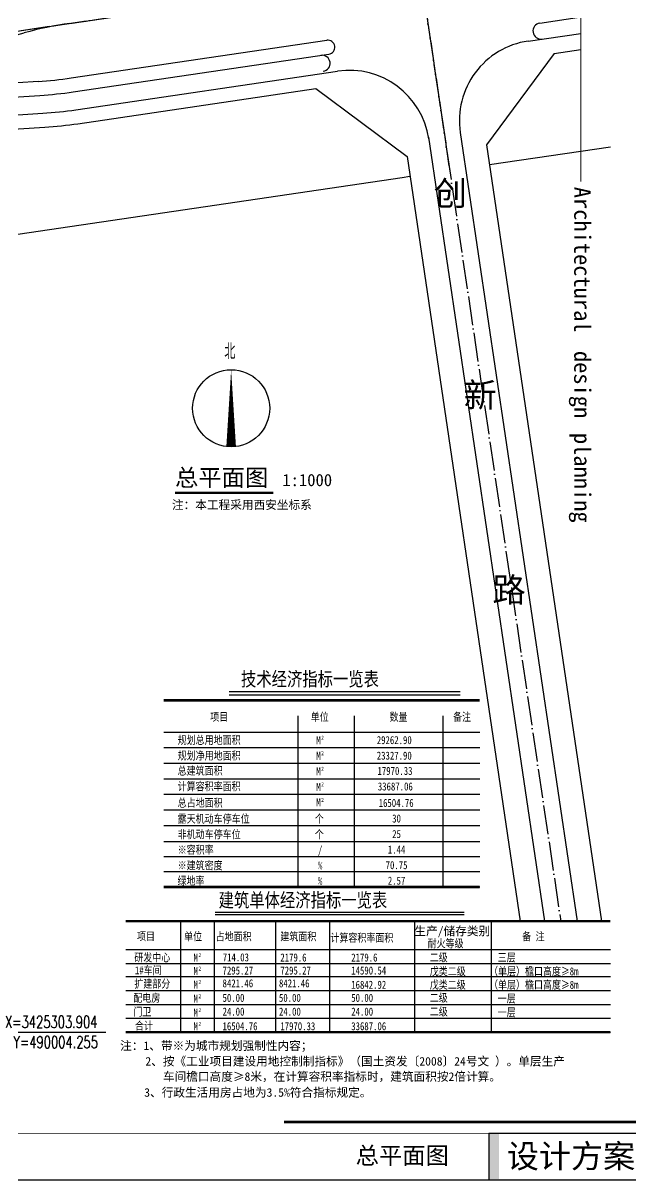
# Model space of a CAD drawing. Header units: millimetres. Extents: x 475841 to 500774, y 3420694 to 3426131.
# Drawn here: x 497865 to 498016.4, y 3425615.2 to 3425903.1 of the extents above; entities that cross this region are included whole.
import ezdxf
from ezdxf.enums import TextEntityAlignment as Align

# ---------------------------------------------------------------- set-up
doc = ezdxf.new("R2010")
doc.units = ezdxf.units.MM
doc.header["$LTSCALE"] = 10
doc.linetypes.add('ACAD_ISO04W100', pattern=[30.5, 24, -3, 0.5, -3])
doc.layers.get('0').update_dxf_attribs({"linetype": 'CONTINUOUS'})
for name, color, linetype in [('99999', 7, 'CONTINUOUS'), ('DIM_COOR', 3, 'CONTINUOUS'), ('DIM_SYMB', 3, 'CONTINUOUS'), ('E02', 7, 'CONTINUOUS'), ('PUB_TEXT', 7, 'CONTINUOUS'), ('PUB_TITLE', 4, 'CONTINUOUS'), ('Road', 7, 'CONTINUOUS'), ('ROAD-1', 75, 'CONTINUOUS'), ('TX-表格', 7, 'CONTINUOUS'), ('XROAD', 7, 'CONTINUOUS'), ('建筑外', 2, 'CONTINUOUS'), ('线', 144, 'CONTINUOUS'), ('道路', 150, 'CONTINUOUS')]:
    doc.layers.add(name, color=color, linetype=linetype)
doc.styles.add('_TCH_DIM', font='SIMPLEX', dxfattribs={"bigfont": 'GBCBIG'})
doc.styles.add('仿宋', font='')
doc.styles.add('宋体', font='NSimSun.ttf')
doc.styles.add('黑体', font='simhei.ttf', dxfattribs={"width": 0.8, "height": 25})
doc.styles.get('仿宋').set_extended_font_data('KaiTi_GB2312')

# ---------------------------------------------------------------- blocks, each defined once
blk = doc.blocks.new('fgh')
at = {"layer": '线'}
h = blk.add_hatch(color=253, dxfattribs=at)
h.paths.add_polyline_path([(490841.68, 3425232.11), (490841.68, 3425243.14), (490801.51, 3425243.14), (490801.51, 3425232.11)])
h.paths.add_polyline_path([(490803.95, 3425232.35), (490839.35, 3425232.35), (490839.35, 3425243.28), (490803.95, 3425243.28)])
at = {"color": 253}
for points, const_width in [([(490823.31, 3425540.81), (490823.31, 3425468.77)], 0.22), ([(490841.68, 3425245.82), (490752.91, 3425245.82)], 0.588)]:
    blk.add_lwpolyline(points, dxfattribs=dict(at, const_width=const_width))
at = {"layer": 'PUB_TITLE', "color": 6}
blk.add_lwpolyline([(490405.09, 3425232.11), (490841.68, 3425232.11), (490841.68, 3425540.81), (490405.09, 3425540.81)], close=True, dxfattribs=at)
at = {"layer": '线', "color": 253, "const_width": 0.22}
blk.add_lwpolyline([(490841.68, 3425243.14), (490517.49, 3425243.14)], dxfattribs=at)
at = {"layer": '线', "color": 253}
blk.add_lwpolyline([(490841.68, 3425243.14), (490801.51, 3425243.14), (490801.51, 3425232.11), (490841.68, 3425232.11)], close=True, dxfattribs=at)
at = {"layer": 'PUB_TEXT', "style": '宋体'}
for s, height, p in [('Architectural', 3.9076, (490821.75, 3425467.55)), ('design', 3.908, (490821.75, 3425428.64)), ('planning', 3.908, (490821.75, 3425409.19))]:
    blk.add_text(s, height=height, rotation=270, dxfattribs=at).set_placement(p)
blk.add_text('设计方案', height=5.582, dxfattribs=at).set_placement((490805.77, 3425234.95))

msp = doc.modelspace()

# ---------------------------------------------------------------- linework, layer by layer
at = {"layer": 'DIM_COOR', "color": 3}
msp.add_line((497858.016, 3425651.935), (497885.626, 3425651.935), dxfattribs=at)
at = {"layer": 'DIM_SYMB', "linetype": 'Continuous', "elevation": 1.333}
msp.add_lwpolyline([(497916.87, 3425797.643, 2.4, 0, 0), (497916.87, 3425816.843, 0, 0, 0)], format="xyseb", dxfattribs=at)
at = {"layer": 'DIM_SYMB', "const_width": 0.56, "elevation": 1.333}
msp.add_lwpolyline([(497902.891, 3425786.169), (497927.38, 3425786.169)], dxfattribs=at)
at = {"layer": 'DIM_SYMB', "linetype": 'Continuous'}
msp.add_circle((497916.87, 3425807.243, 1.333), 9.6, dxfattribs=at)
at = {"layer": 'E02', "color": 1, "linetype": 'ACAD_ISO04W100', "ltscale": 0.03}
for p, q in [((497963.376, 3425920.01, 1.333), (497971.339, 3425866.229, 1.333)), ((497564.825, 3425857.137, 1.333), (497963.982, 3425915.918, 1.333)), ((497574.863, 3425858.616, 1.333), (497963.982, 3425915.918, 1.333)), ((497574.863, 3425858.616, 1.333), (497963.982, 3425915.918, 1.333))]:
    msp.add_line(p, q, dxfattribs=at)
at = {"layer": 'E02', "color": 1, "linetype": 'ACAD_ISO04W100', "ltscale": 0.03, "elevation": 1.333, "flags": 128}
msp.add_lwpolyline([(497963.891, 3425916.532), (497998.983, 3425679.541)], dxfattribs=at)
at = {"layer": 'Road'}
msp.add_line((497990.818, 3425898.643, 1.333), (498003.951, 3425900.577, 1.333), dxfattribs=at)
msp.add_line((497990.818, 3425898.643, 1.333), (498003.951, 3425900.577, 1.333), dxfattribs=at)
msp.add_line((497990.818, 3425898.643, 1.333), (498003.951, 3425900.577, 1.333), dxfattribs=at)
msp.add_line((497990.818, 3425898.643, 1.333), (498003.951, 3425900.577, 1.333), dxfattribs=at)
msp.add_line((497990.818, 3425898.643, 1.333), (498003.951, 3425900.577, 1.333), dxfattribs=at)
at = {"layer": 'Road', "ltscale": 0.5}
msp.add_line((497878.199, 3425881.553, 1.333), (497943.403, 3425891.155, 1.333), dxfattribs=at)
at = {"layer": 'ROAD-1', "ltscale": 0.5}
for p, q in [((497876.703, 3425903.065, 1.333), (497908.793, 3425907.791, 1.333)), ((497847.396, 3425895.892, 1.333), (497865.337, 3425900.71, 1.333)), ((497877.033, 3425889.468, 1.333), (497940.687, 3425898.842, 1.333)), ((497877.033, 3425889.468, 1.333), (497940.687, 3425898.842, 1.333)), ((497877.543, 3425886.005, 1.333), (497941.197, 3425895.379, 1.333)), ((497877.543, 3425886.005, 1.333), (497941.197, 3425895.379, 1.333)), ((497868.767, 3425888.6, 1.333), (497847.025, 3425887.227, 1.333)), ((497847.494, 3425883.76, 1.333), (497869.235, 3425885.133, 1.333))]:
    msp.add_line(p, q, dxfattribs=at)
at = {"layer": 'ROAD-1'}
msp.add_line((497993.749, 3425903.118, 1.333), (498004.15, 3425904.65, 1.333), dxfattribs=at)
at = {"layer": 'ROAD-1', "ltscale": 0.5}
for centre, radius, start, end in [((497891.272, 3425804.132, 1.333), 100, 98.37724, 105.03166), ((497940.942, 3425897.11, 1.333), 1.75, 278.37724, 98.37724), ((497862.464, 3425988.401, 1.333), 100, 273.61359, 278.37724), ((497862.901, 3425985.433, 1.333), 100.5, 273.61359, 278.37724)]:
    msp.add_arc(centre, radius, start, end, dxfattribs=at)
at = {"layer": 'ROAD-1'}
for centre, start, end in [((497994.041, 3425901.139, 1.333), 98.37724, 278.37724), ((497994.041, 3425901.139, 1.333), 98.37724, 278.37724), ((497939.528, 3425893.112, 1.333), 278.37724, 98.37724)]:
    msp.add_arc(centre, 2, start, end, dxfattribs=at)
at = {"layer": 'TX-表格', "linetype": 'Continuous', "lineweight": -2}
for p, q in [((497916.337, 3425736.778, 1.333), (497973.915, 3425736.778, 1.333)), ((497916.337, 3425735.882, 1.333), (497973.915, 3425735.882, 1.333))]:
    msp.add_line(p, q, dxfattribs=at)
at = {"layer": 'TX-表格', "linetype": 'Continuous'}
for p, q in [((497912.872, 3425681.843, 1.333), (497974.918, 3425681.843, 1.333)), ((497912.872, 3425681.206, 1.333), (497974.918, 3425681.206, 1.333))]:
    msp.add_line(p, q, dxfattribs=at)
at = {"layer": 'TX-表格', "linetype": 'Continuous', "lineweight": -2, "const_width": 0.629, "elevation": 1.333}
for points in [[(497978.778, 3425734.564), (497900.061, 3425734.564)], [(497978.778, 3425688.075), (497900.061, 3425688.075)]]:
    msp.add_lwpolyline(points, dxfattribs=at)
at = {"layer": 'TX-表格', "linetype": 'Continuous', "lineweight": -2, "elevation": 1.333}
for points in [[(497933.482, 3425730.694), (497933.482, 3425688.075)], [(497947.481, 3425730.694), (497947.481, 3425688.075)], [(497969.567, 3425730.694), (497969.567, 3425688.075)], [(497900.061, 3425726.633), (497978.778, 3425726.633)], [(497900.061, 3425722.763), (497978.778, 3425722.763)], [(497900.061, 3425718.893), (497978.778, 3425718.893)], [(497900.061, 3425718.893), (497978.778, 3425718.893)], [(497900.061, 3425715.023), (497978.778, 3425715.023)], [(497900.061, 3425711.153), (497978.778, 3425711.153)], [(497900.061, 3425707.283), (497978.778, 3425707.283)], [(497900.061, 3425703.413), (497978.778, 3425703.413)], [(497900.061, 3425703.413), (497978.778, 3425703.413)], [(497900.061, 3425699.4), (497978.778, 3425699.4)], [(497900.061, 3425695.673), (497978.778, 3425695.673)], [(497900.061, 3425695.673), (497978.778, 3425695.673)], [(497900.061, 3425691.945), (497978.778, 3425691.945)], [(497900.061, 3425688.075), (497978.778, 3425688.075)]]:
    msp.add_lwpolyline(points, dxfattribs=at)
at = {"layer": 'TX-表格', "linetype": 'Continuous', "const_width": 0.559, "elevation": 1.333}
for points in [[(498011.363, 3425679.541), (497890.62, 3425679.541)], [(498011.363, 3425651.95), (497890.62, 3425651.95)]]:
    msp.add_lwpolyline(points, dxfattribs=at)
at = {"layer": 'TX-表格', "linetype": 'Continuous', "elevation": 1.333}
for points in [[(497904.224, 3425679.541), (497904.224, 3425651.95)], [(497912.609, 3425679.541), (497912.609, 3425651.95)], [(497927.916, 3425679.541), (497927.916, 3425651.95)], [(497941.408, 3425679.541), (497941.408, 3425651.95)], [(497962.569, 3425679.541), (497962.569, 3425651.95)], [(497981.65, 3425679.541), (497981.65, 3425651.95)], [(497890.62, 3425672.492), (498011.363, 3425672.492)], [(497890.62, 3425669.052), (498011.363, 3425669.052)], [(497890.62, 3425669.052), (498011.363, 3425669.052)], [(497890.62, 3425665.81), (498011.363, 3425665.81)], [(497890.62, 3425662.271), (498011.363, 3425662.271)], [(497890.62, 3425662.271), (498011.363, 3425662.271)], [(497890.62, 3425662.271), (498011.363, 3425662.271)], [(497890.62, 3425658.831), (498011.363, 3425658.831)], [(497890.62, 3425658.831), (498011.363, 3425658.831)], [(497890.62, 3425655.391), (498011.363, 3425655.391)], [(497890.62, 3425655.391), (498011.363, 3425655.391)], [(497890.62, 3425651.95), (498011.363, 3425651.95)]]:
    msp.add_lwpolyline(points, dxfattribs=at)
at = {"layer": 'XROAD', "color": 4}
msp.add_line((497997.324, 3425895.558, 1.333), (498003.951, 3425896.534, 1.333), dxfattribs=at)
msp.add_line((497997.324, 3425895.558, 1.333), (498003.951, 3425896.534, 1.333), dxfattribs=at)
msp.add_line((497997.324, 3425895.558, 1.333), (498003.951, 3425896.534, 1.333), dxfattribs=at)
at = {"layer": 'XROAD', "color": 4, "ltscale": 0.5}
msp.add_line((497878.709, 3425878.091, 1.333), (497937.964, 3425886.817, 1.333), dxfattribs=at)
at = {"layer": 'XROAD'}
for p, q in [((497981.199, 3425867.914, 1.333), (498011.363, 3425872.356, 1.333)), ((497824.489, 3425844.837, 1.333), (497959.434, 3425864.709, 1.333)), ((497959.434, 3425864.709, 1.333), (497961.412, 3425865, 1.333))]:
    msp.add_line(p, q, dxfattribs=at)
at = {"layer": '道路'}
for p, q in [((497990.818, 3425898.643, 1.333), (498003.951, 3425900.577, 1.333)), ((497997.324, 3425895.558, 1.333), (497980.467, 3425872.86, 1.333)), ((497997.324, 3425895.558, 1.333), (498003.951, 3425896.534, 1.333)), ((497878.199, 3425881.553, 1.333), (497943.403, 3425891.155, 1.333)), ((497878.709, 3425878.091, 1.333), (497937.964, 3425886.817, 1.333)), ((497937.964, 3425886.817, 1.333), (497960.68, 3425869.946, 1.333)), ((497848.191, 3425879.312, 1.333), (497869.932, 3425880.685, 1.333)), ((497848.701, 3425875.849, 1.333), (497870.442, 3425877.223, 1.333)), ((497966.036, 3425874.739, 1.333), (497994.94, 3425679.541, 1.333)), ((497973.947, 3425875.927, 1.333), (498003.027, 3425679.541, 1.333)), ((497980.467, 3425872.86, 1.333), (498009.092, 3425679.541, 1.333)), ((497960.68, 3425869.946, 1.333), (497988.874, 3425679.541, 1.333))]:
    msp.add_line(p, q, dxfattribs=at)
for centre, radius, start, end in [((497993.731, 3425878.857, 1.333), 20, 98.37724, 188.42291), ((497993.731, 3425878.857, 1.333), 20, 98.37724, 188.42291), ((497946.317, 3425871.369, 1.333), 20, 8.42291, 98.37724), ((497946.317, 3425871.369, 1.333), 20, 8.42291, 98.37724), ((497863.63, 3425980.486, 1.333), 100, 273.61359, 278.37724), ((497864.14, 3425977.024, 1.333), 100, 273.61359, 278.37724)]:
    msp.add_arc(centre, radius, start, end, dxfattribs=at)

# ---------------------------------------------------------------- block references
at = {"layer": '建筑外', "xscale": 1.049999999988358, "yscale": 1.049999999813735, "zscale": 1.05}
msp.add_blockref('fgh', (-17360.52, -170878.548), dxfattribs=at)

# ---------------------------------------------------------------- texts
at = {"layer": '99999'}
for s, style, p in [('注：本工程采用西安坐标系', '黑体', (497902.117, 3425782.133, 1.333)), ('生产/储存类别', '仿宋', (497962.514, 3425676.039, 1.333)), ('注：1、带※为城市规划强制性内容；', '黑体', (497889.218, 3425647.494, 1.333)), ('2、按《工业项目建设用地控制制指标》（国土资发〔2008〕24号文 ）。单层生产', '黑体', (497895.504, 3425643.621, 1.333)), ('车间檐口高度≥8米，在计算容积率指标时，建筑面积按2倍计算。', '黑体', (497899.884, 3425639.817, 1.333)), ('3、行政生活用房占地为3.5%%%符合指标规定。', '黑体', (497895.217, 3425635.862, 1.333))]:
    msp.add_text(s, height=2.1289, rotation=359.9952, dxfattribs=dict(at, style=style)).set_placement(p)
at = {"layer": '99999', "style": '黑体', "width": 0.8}
for s, height, p in [('技术经济指标一览表', 3.5, (497919.315, 3425738.107, 1.333)), ('项目', 2, (497911.644, 3425729.434, 1.333)), ('单位', 2, (497936.688, 3425729.408, 1.333)), ('数量', 2, (497956.314, 3425729.408, 1.333)), ('备注', 2, (497972.148, 3425729.408, 1.333)), ('规划总用地面积', 2, (497903.547, 3425723.645, 1.333)), ('M', 2, (497938.075, 3425723.598, 1.333)), ('2', 1, (497939.305, 3425724.747, 1.333)), ('29262.90', 2, (497953.148, 3425723.645, 1.333)), ('规划净用地面积', 2, (497903.547, 3425719.775, 1.333)), ('M', 2, (497938.075, 3425719.728, 1.333)), ('2', 1, (497939.305, 3425720.877, 1.333)), ('23327.90', 2, (497953.148, 3425719.775, 1.333)), ('总建筑面积', 2, (497903.547, 3425716.006, 1.333)), ('M', 2, (497938.075, 3425715.858, 1.333)), ('2', 1, (497939.305, 3425717.007, 1.333)), ('计算容积率面积', 2, (497903.547, 3425712.136, 1.333)), ('M', 2, (497938.075, 3425711.988, 1.333)), ('2', 1, (497939.305, 3425713.137, 1.333)), ('总占地面积', 2, (497903.547, 3425708.028, 1.333)), ('M', 2, (497938.075, 3425708.118, 1.333)), ('2', 1, (497939.305, 3425709.267, 1.333)), ('露天机动车停车位', 2, (497903.547, 3425704.057, 1.333)), ('个', 2, (497937.71, 3425704.057, 1.333)), ('非机动车停车位', 2, (497903.547, 3425700.187, 1.333)), ('个', 2, (497937.71, 3425700.187, 1.333)), ('※容积率', 2, (497903.547, 3425696.316, 1.333)), ('/', 2, (497938.503, 3425696.316, 1.333)), ('※建筑密度', 2, (497903.547, 3425692.446, 1.333)), ('%', 2, (497938.503, 3425692.446, 1.333)), ('绿地率', 2, (497903.514, 3425688.619, 1.333)), ('%', 2, (497938.503, 3425688.576, 1.333)), ('建筑单体经济指标一览表', 3.5, (497913.749, 3425683.064, 1.333)), ('项目', 2, (497893.413, 3425674.803, 1.333)), ('单位', 2, (497905.167, 3425674.751, 1.333)), ('占地面积', 2, (497913.001, 3425674.751, 1.333)), ('建筑面积', 2, (497929.114, 3425674.751, 1.333)), ('计算容积率面积', 2, (497941.595, 3425674.427, 1.333)), ('耐火等级', 2, (497965.801, 3425673.034, 1.333)), ('备 注', 2, (497989.378, 3425674.751, 1.333)), ('研发中心', 2, (497892.754, 3425669.516, 1.333)), ('M', 2, (497907.513, 3425669.471, 1.333)), ('2', 1, (497908.744, 3425670.619, 1.333)), ('714.03', 2, (497914.777, 3425669.559, 1.333)), ('2179.6', 2, (497929.122, 3425669.522, 1.333)), ('2179.6', 2, (497946.787, 3425669.522, 1.333)), ('二级', 2, (497966.343, 3425669.522, 1.333)), ('三层', 2, (497983.265, 3425669.522, 1.333)), ('1#车间', 2, (497892.899, 3425666.336, 1.333)), ('M', 2, (497907.513, 3425666.129, 1.333)), ('2', 1, (497908.744, 3425667.278, 1.333)), ('7295.27', 2, (497914.729, 3425666.28, 1.333)), ('7295.27', 2, (497929.122, 3425666.28, 1.333)), ('14590.54', 2, (497946.787, 3425666.28, 1.333)), ('戊类二级', 2, (497966.343, 3425666.082, 1.333)), ('（单层）檐口高度≥8m', 2, (497981.11, 3425666.082, 1.333)), ('扩建部分', 2, (497892.749, 3425662.994, 1.333)), ('M', 2, (497907.513, 3425662.788, 1.333)), ('2', 1, (497908.744, 3425663.937, 1.333)), ('8421.46', 2, (497914.729, 3425663.097, 1.333)), ('8421.46', 2, (497928.78, 3425663.097, 1.333)), ('16842.92', 2, (497946.787, 3425662.741, 1.333)), ('戊类二级', 2, (497966.343, 3425662.741, 1.333)), ('（单层）檐口高度≥8m', 2, (497981.11, 3425662.741, 1.333)), ('配电房', 2, (497892.508, 3425659.455, 1.333)), ('M', 2, (497907.513, 3425659.249, 1.333)), ('2', 1, (497908.744, 3425660.398, 1.333)), ('50.00', 2, (497914.729, 3425659.489, 1.333)), ('50.00', 2, (497928.78, 3425659.489, 1.333)), ('50.00', 2, (497946.787, 3425659.489, 1.333)), ('二级', 2, (497966.343, 3425659.489, 1.333)), ('一层', 2, (497983.265, 3425659.301, 1.333)), ('门卫', 2, (497892.508, 3425656.015, 1.333)), ('24.00', 2, (497914.729, 3425656.049, 1.333)), ('24.00', 2, (497928.78, 3425656.049, 1.333)), ('24.00', 2, (497946.787, 3425656.049, 1.333)), ('二级', 2, (497966.343, 3425656.049, 1.333)), ('一层', 2, (497983.265, 3425655.86, 1.333)), ('M', 2, (497907.513, 3425655.809, 1.333)), ('2', 1, (497908.744, 3425656.958, 1.333)), ('合计', 2, (497892.909, 3425652.501, 1.333)), ('M', 2, (497907.513, 3425652.369, 1.333)), ('2', 1, (497908.744, 3425653.518, 1.333)), ('16504.76', 2, (497914.729, 3425652.42, 1.333)), ('17970.33', 2, (497929.122, 3425652.42, 1.333)), ('33687.06', 2, (497946.787, 3425652.42, 1.333))]:
    msp.add_text(s, height=height, rotation=359.9952, dxfattribs=at).set_placement(p)
for tag, p in [('17970.33', (497957.685, 3425716.958, 1.333)), ('33687.06', (497957.765, 3425713.088, 1.333)), ('16504.76', (497957.972, 3425708.98, 1.333)), ('30', (497958.075, 3425705.11, 1.333)), ('25', (497958.075, 3425701.24, 1.333)), ('1.44', (497958.075, 3425697.37, 1.333)), ('70.75', (497958.075, 3425693.5, 1.333)), ('2.57', (497958.075, 3425689.629, 1.333))]:
    msp.add_attdef(tag, text='', height=2, rotation=359.9952, dxfattribs=at).set_placement(p, align=Align.MIDDLE)
at = {"layer": 'DIM_COOR', "color": 7, "style": '_TCH_DIM', "width": 0.705882}
for s, p in [('X=3425303.904', (497860.526, 3425652.985)), ('Y=490004.255', (497862.626, 3425647.976))]:
    msp.add_text(s, height=2.975, dxfattribs=at).set_placement(p)
at = {"layer": 'PUB_TEXT', "style": '宋体'}
for s, height, p in [('创', 6.076, (497967.331, 3425857.722, 89.919)), ('新', 6.076, (497974.77, 3425807.488, 89.919)), ('总平面图', 4.2532, (497902.891, 3425787.857, 1.333)), ('1:1000', 3.038, (497929.62, 3425787.857, 1.333)), ('路', 6.076, (497981.948, 3425759.011, 89.919)), ('总平面图', 4.2532, (497947.89, 3425619.114, 1.333))]:
    msp.add_text(s, height=height, dxfattribs=at).set_placement(p)
at = {"layer": 'PUB_TEXT', "linetype": 'Continuous', "style": '_TCH_DIM'}
msp.add_text('北', height=3.858, dxfattribs=at).set_placement((497915.163, 3425819.455, 1.333))

doc.saveas('drawing.dxf')
